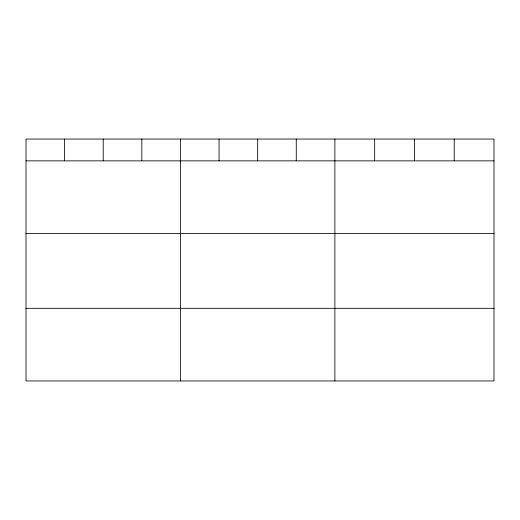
<?xml version="1.0" encoding="UTF-8"?>
<svg xmlns="http://www.w3.org/2000/svg" width="520" height="520" viewBox="0 0 520 520"><rect width="100%" height="100%" fill="white"/><g stroke="black" fill="none" stroke-linecap="round" stroke-linejoin="round"><path stroke-width="0.78" d="M494 160.856L494 380.959L26 380.959L26 139.042L494 139.042L494 160.856L26 160.856M26 233.487L494 233.487M26 308.321L494 308.321M454.22 139.042L454.22 160.856M414.44 139.042L414.44 160.856M374.66 139.042L374.66 160.856M334.88 139.042L334.88 380.959M296.27 139.042L296.27 160.856M257.66 139.042L257.66 160.856M219.05 139.042L219.05 160.856M180.44 139.042L180.44 380.959M141.83 139.042L141.83 160.856M103.22 139.042L103.22 160.856M64.61 139.042L64.61 160.856"/></g></svg>
